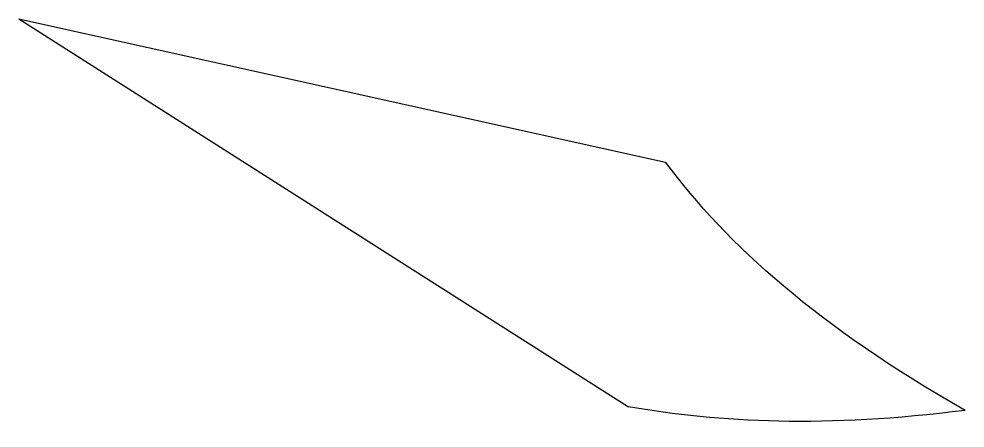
# Model space of a CAD drawing. Extents: x -59.1 to -23.9, y 9.3 to 24.5.
import ezdxf

# ---------------------------------------------------------------- set-up
doc = ezdxf.new("R2010")
doc.units = 0
doc.layers.add('VISIBLE', color=7, linetype='CONTINUOUS')

msp = doc.modelspace()

# ---------------------------------------------------------------- linework, layer by layer
at = {"layer": 'VISIBLE'}
for q in [(-35.072, 19.159), (-36.455, 10.047)]:
    msp.add_line((-59.128, 24.492), q, dxfattribs=at)
for points in [[(-23.928, 9.912), (-29.354, 13.006), (-32.778, 16.07), (-35.072, 19.159)], [(-23.928, 9.912), (-29.09, 9.253), (-33.066, 9.452), (-36.455, 10.047)]]:
    msp.add_open_spline(points, degree=3, dxfattribs=at)

doc.saveas('drawing.dxf')
